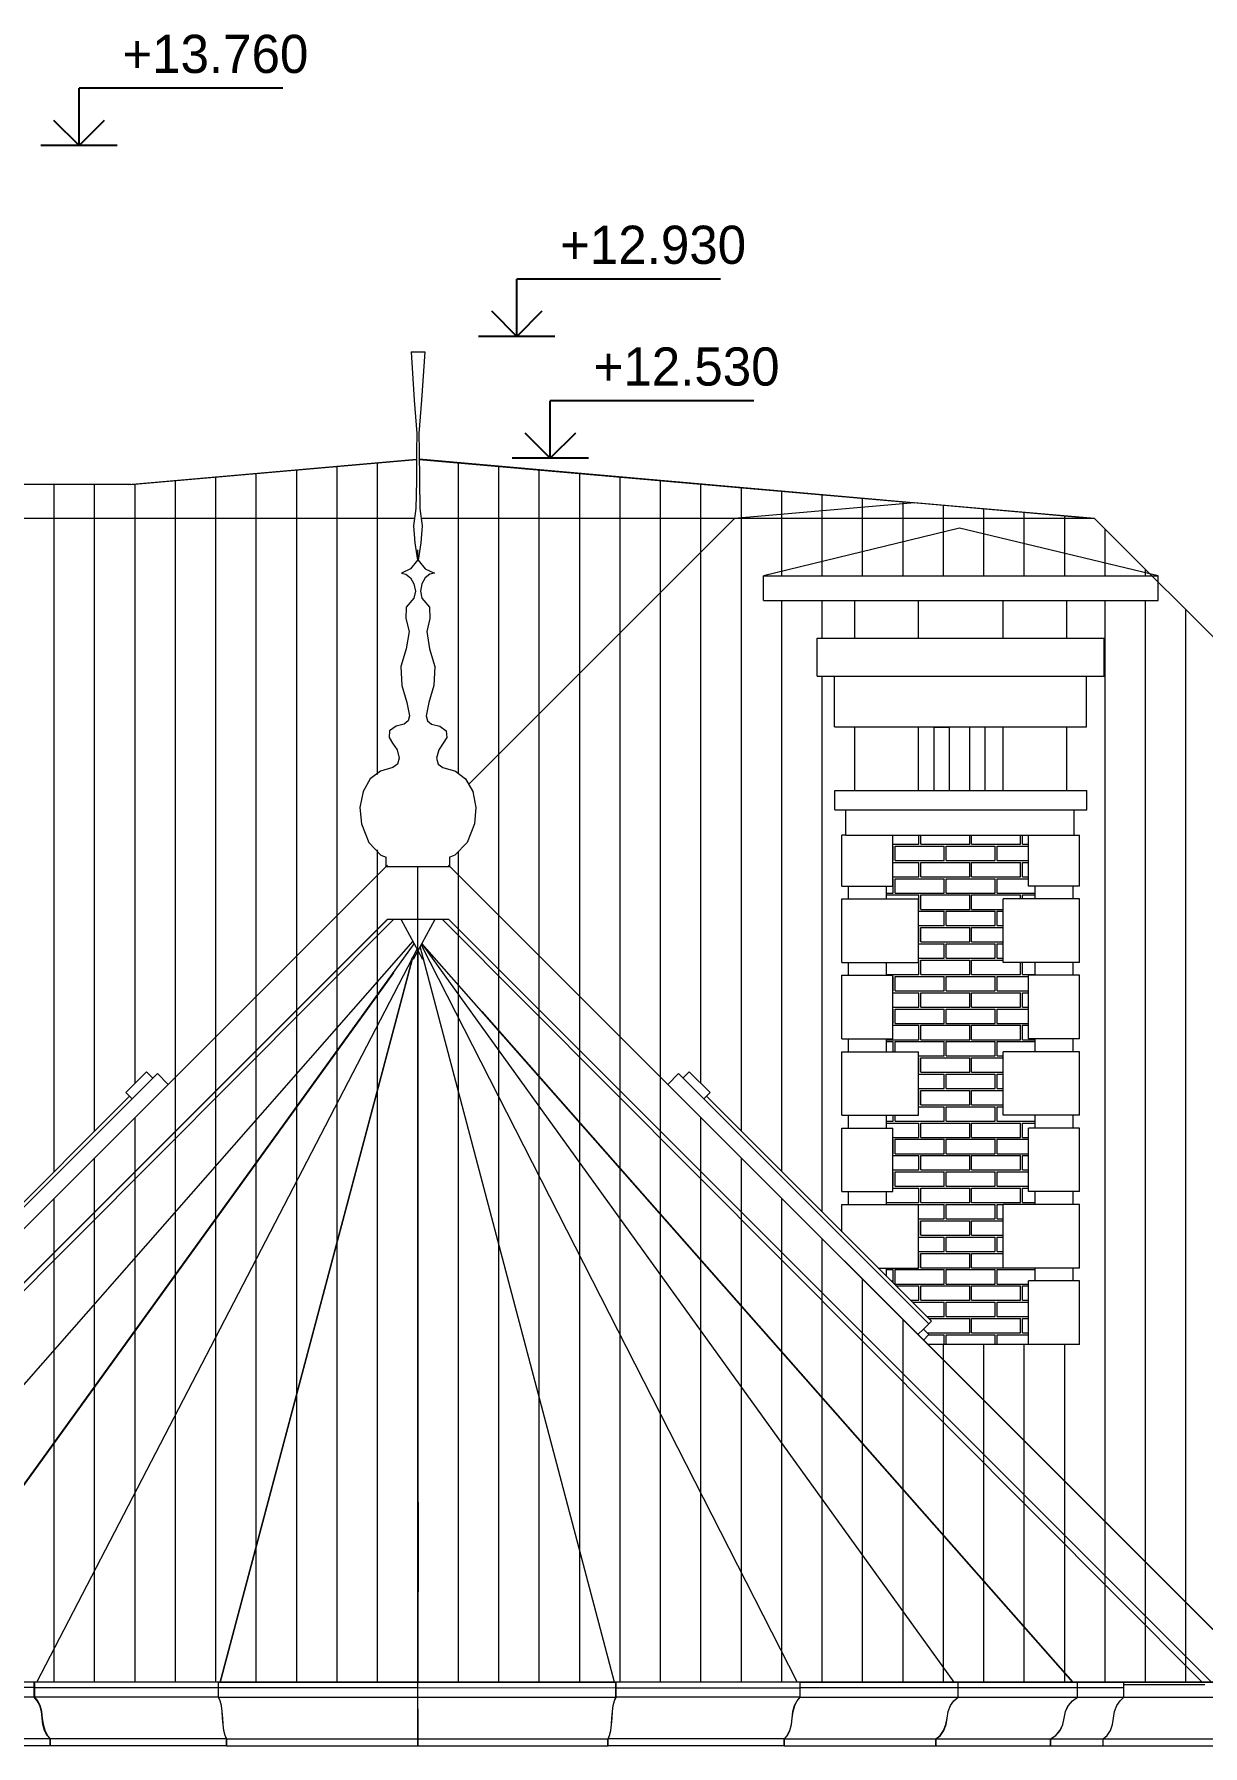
# Model space of a CAD drawing. Header units: millimetres. Extents: x 1177761 to 1329492, y 746793 to 827002.
# Drawn here: x 1205310 to 1209900, y 819198 to 825922 of the extents above; entities that cross this region are included whole.
import ezdxf

# ---------------------------------------------------------------- set-up
doc = ezdxf.new("R2010")
doc.units = ezdxf.units.MM
doc.layers.add('mark', color=4, linetype='Continuous')
doc.layers.add('wall', color=5, linetype='Continuous', lineweight=30)
doc.styles.add('PStudio', font='pstudio.shx')

# ---------------------------------------------------------------- blocks, each defined once
blk = doc.blocks.new('H LEVEL4')
at = {"color": 0, "linetype": 'ByBlock'}
for p, q in [((16, 4.5), (0, 4.5)), ((0, 0), (0, 4.5)), ((-2, 2), (0, 0)), ((0, 0), (2, 2)), ((3, 0), (-3, 0))]:
    blk.add_line(p, q, dxfattribs=at)
at = {"color": 0, "linetype": 'ByBlock', "style": 'PStudio'}
blk.add_attdef('OTM', (3.4, 5.7), '', height=2, dxfattribs=at)

msp = doc.modelspace()

# ---------------------------------------------------------------- hatches: boundary and pattern name
at = {"layer": 'wall', "lineweight": 20, "ltscale": 50}
h = msp.add_hatch(dxfattribs=at)
h.set_pattern_fill('ANSI31', color=250, scale=50, angle=45, style=0)
h.paths.add_polyline_path([(1208945, 823981.9), (1208174, 823794), (1209700.3, 823794), (1209692.4, 823801.9)])
h.paths.add_polyline_path([(1212829.7, 825481.9), (1211684.7, 825481.9), (1210941.8, 825294), (1213574.5, 825294)])
h.paths.add_polyline_path([(1204561, 825481.9), (1203818, 825294), (1205305.8, 825294)])
h.paths.add_polyline_path([(1194431.8, 825481.9), (1193730.8, 825294), (1195132.8, 825294)])
h.paths.add_polyline_path([(1187879.1, 823981.9), (1187136.2, 823794), (1188624, 823794)])
h = msp.add_hatch(dxfattribs=at)
h.set_pattern_fill('ANSI31', color=250, scale=50, angle=45, style=0)
h.paths.add_polyline_path([(1206811.1, 824167.8), (1206811.7, 824251.5), (1205690.4, 824153.4), (1204126.9, 824153.5), (1197428.8, 824153.5), (1196435.7, 824117.5), (1194223.2, 824117.5), (1194224.3, 824058.9), (1194229.5, 824019.5), (1206803.8, 824019.5), (1206809.1, 824058.9)])
h = msp.add_hatch(dxfattribs=at)
h.set_pattern_fill('ANSI31', color=250, scale=50, angle=45, style=0)
h.paths.add_polyline_path([(1208061.5, 824143.2), (1206822.7, 824251.5), (1206823.3, 824167.8), (1206825.3, 824058.9), (1206830.6, 824019.5), (1208060.2, 824019.5), (1208062.5, 824019.6), (1208768, 824081.3), (1208767.9, 824081.3)])
h.paths.add_polyline_path([(1208768.2, 824081.3), (1208767.8, 824081.3), (1208061.1, 824019.5), (1209474.8, 824019.5)])
h = msp.add_hatch(dxfattribs=at)
h.set_pattern_fill('ANSI31', color=250, scale=50, angle=45, style=0)
h.paths.add_polyline_path([(1195319.9, 822898.7), (1196037.4, 822898.7)], flags=16)
h.paths.add_polyline_path([(1200387.7, 819684.5), (1201105.2, 819684.5)], flags=16)
h.paths.add_polyline_path([(1202217, 819684.5), (1202934.6, 819684.5)], flags=16)
h.paths.add_polyline_path([(1200228.6, 820470.7), (1200946.2, 820470.7)], flags=16)
h.paths.add_polyline_path([(1200228.6, 821826.4), (1200946.2, 821826.4)], flags=16)
h.paths.add_polyline_path([(1200228.6, 823277.2), (1200946.2, 823277.2)], flags=16)
edge = h.paths.add_edge_path(flags=16)
edge.add_line((1201253.4, 820356.9), (1201253.4, 820373.4))
edge.add_line((1201253.4, 820373.4), (1201233.6, 820373.4))
edge.add_line((1201233.6, 820373.4), (1201233.6, 820389.8))
edge.add_line((1201233.6, 820389.8), (1201392.8, 820389.8))
edge.add_line((1201392.8, 820389.8), (1201392.8, 821394.8))
edge.add_line((1201392.8, 821394.8), (1201382.1, 821394.8))
edge.add_line((1201382.1, 821394.8), (1201382.1, 821402.5))
edge.add_arc((1201392, 821426.8), 26.2, 191.21557, 247.90138, ccw=False)
edge.add_arc((1201337.5, 821421.5), 28.7, 0.40412, 54.51652)
edge.add_line((1201354.2, 821444.8), (1201271.1, 821444.8))
edge.add_arc((1201242.4, 821444.9), 28.8, 359.8281, 450.05719)
edge.add_line((1201242.3, 821473.7), (1201242.3, 821488.1))
edge.add_arc((1201261, 821532.2), 47.9, 184.06177, 247.06406, ccw=False)
edge.add_arc((1201154.3, 821503), 64.3, 23.68006, 78.32478)
edge.add_line((1201167.3, 821566), (1201167.3, 821625.5))
edge.add_line((1201167.3, 821625.5), (1201117.8, 821625.5))
edge.add_line((1201117.8, 821625.5), (1201117.8, 821726.2))
edge.add_line((1201117.8, 821726.2), (1202467.8, 823076.2))
edge.add_line((1202467.8, 823076.2), (1203817.8, 821726.2))
edge.add_line((1203817.8, 821726.2), (1203817.8, 821625.5))
edge.add_line((1203817.8, 821625.5), (1203768.2, 821625.5))
edge.add_line((1203768.2, 821625.5), (1203768.2, 821566))
edge.add_arc((1203781.2, 821503), 64.3, 101.67522, 156.31994)
edge.add_arc((1203674.5, 821532.2), 47.9, 292.93594, 355.93823, ccw=False)
edge.add_line((1203693.2, 821488.1), (1203693.2, 821473.7))
edge.add_arc((1203693.2, 821444.9), 28.8, 89.94281, 180.1719)
edge.add_line((1203664.4, 821444.8), (1203581.4, 821444.8))
edge.add_arc((1203598, 821421.5), 28.7, 125.48348, 179.59588)
edge.add_arc((1203543.6, 821426.8), 26.2, 292.09862, 348.78443, ccw=False)
edge.add_line((1203553.4, 821402.5), (1203553.4, 821394.8))
edge.add_line((1203553.4, 821394.8), (1203542.8, 821394.8))
edge.add_line((1203542.8, 821394.8), (1203542.8, 820389.8))
edge.add_line((1203542.8, 820389.8), (1203701.9, 820389.8))
edge.add_line((1203701.9, 820389.8), (1203701.9, 820373.4))
edge.add_line((1203701.9, 820373.4), (1203682.2, 820373.4))
edge.add_line((1203682.2, 820373.4), (1203682.2, 820356.9))
edge.add_arc((1203683.4, 820286.6), 70.3, 90.99297, 179.00703)
edge.add_line((1203613.1, 820287.9), (1203613.1, 820264.8))
edge.add_line((1203613.1, 820264.8), (1202468.1, 820264.8))
edge.add_line((1202468.1, 820264.8), (1202467.4, 820264.8))
edge.add_line((1202467.4, 820264.8), (1201322.4, 820264.8))
edge.add_line((1201322.4, 820264.8), (1201322.4, 820287.9))
edge.add_arc((1201252.1, 820286.6), 70.3, 0.99297, 89.00703)
edge = h.paths.add_edge_path(flags=16)
edge.add_line((1197351.5, 820356.9), (1197351.5, 820373.4))
edge.add_line((1197351.5, 820373.4), (1197331.7, 820373.4))
edge.add_line((1197331.7, 820373.4), (1197331.7, 820389.8))
edge.add_line((1197331.7, 820389.8), (1197490.9, 820389.8))
edge.add_line((1197490.9, 820389.8), (1197490.9, 821394.8))
edge.add_line((1197490.9, 821394.8), (1197480.2, 821394.8))
edge.add_line((1197480.2, 821394.8), (1197480.2, 821402.5))
edge.add_arc((1197490.1, 821426.8), 26.2, 191.21557, 247.90138, ccw=False)
edge.add_arc((1197435.6, 821421.5), 28.7, 0.40412, 54.51652)
edge.add_line((1197452.3, 821444.8), (1197369.2, 821444.8))
edge.add_arc((1197340.5, 821444.9), 28.8, 359.8281, 450.05719)
edge.add_line((1197340.5, 821473.7), (1197340.5, 821488.1))
edge.add_arc((1197359.1, 821532.2), 47.9, 184.06177, 247.06406, ccw=False)
edge.add_arc((1197252.4, 821503), 64.3, 23.68006, 78.32478)
edge.add_line((1197265.5, 821566), (1197265.5, 821625.5))
edge.add_line((1197265.5, 821625.5), (1197215.9, 821625.5))
edge.add_line((1197215.9, 821625.5), (1197215.9, 821726.2))
edge.add_line((1197215.9, 821726.2), (1198565.9, 823076.2))
edge.add_line((1198565.9, 823076.2), (1199915.9, 821726.2))
edge.add_line((1199915.9, 821726.2), (1199915.9, 821625.5))
edge.add_line((1199915.9, 821625.5), (1199866.3, 821625.5))
edge.add_line((1199866.3, 821625.5), (1199866.3, 821566))
edge.add_arc((1199879.3, 821503), 64.3, 101.67522, 156.31994)
edge.add_arc((1199772.6, 821532.2), 47.9, 292.93594, 355.93823, ccw=False)
edge.add_line((1199791.3, 821488.1), (1199791.3, 821473.7))
edge.add_arc((1199791.3, 821444.9), 28.8, 89.94281, 180.1719)
edge.add_line((1199762.5, 821444.8), (1199679.5, 821444.8))
edge.add_arc((1199696.1, 821421.5), 28.7, 125.48348, 179.59588)
edge.add_arc((1199641.7, 821426.8), 26.2, 292.09862, 348.78443, ccw=False)
edge.add_line((1199651.6, 821402.5), (1199651.6, 821394.8))
edge.add_line((1199651.6, 821394.8), (1199640.9, 821394.8))
edge.add_line((1199640.9, 821394.8), (1199640.9, 820389.8))
edge.add_line((1199640.9, 820389.8), (1199800, 820389.8))
edge.add_line((1199800, 820389.8), (1199800, 820373.4))
edge.add_line((1199800, 820373.4), (1199780.3, 820373.4))
edge.add_line((1199780.3, 820373.4), (1199780.3, 820356.9))
edge.add_arc((1199781.5, 820286.6), 70.3, 90.99297, 179.00703)
edge.add_line((1199711.2, 820287.9), (1199711.2, 820264.8))
edge.add_line((1199711.2, 820264.8), (1198566.3, 820264.8))
edge.add_line((1198566.3, 820264.8), (1198565.5, 820264.8))
edge.add_line((1198565.5, 820264.8), (1197420.6, 820264.8))
edge.add_line((1197420.6, 820264.8), (1197420.6, 820287.9))
edge.add_arc((1197350.3, 820286.6), 70.3, 0.99297, 89.00703)
h.paths.add_polyline_path([(1194341.2, 822651.8), (1195197, 821796), (1195239.4, 821838.4), (1195257.1, 821820.8), (1195281.9, 821845.5), (1195363.2, 821764.1), (1195349.1, 821749.9), (1196232.9, 820866.1), (1196201.2, 820834.2), (1196222.3, 820813.1), (1196201.1, 820791.9), (1197509.2, 819483.9), (1203523.7, 819483.5), (1204832.5, 820792.2), (1204811.6, 820813.1), (1204832.8, 820834.2), (1204801, 820866.1), (1205684.8, 821749.9), (1205670.7, 821764.1), (1205752.1, 821845.5), (1205776.9, 821820.8), (1205794.5, 821838.4), (1205836.7, 821796.3), (1206692.5, 822652.1), (1206692.5, 822675.5), (1206688.2, 822692.8), (1206654.2, 822721.6), (1206630.3, 822746.7), (1206615.8, 822783.2), (1206596.1, 822884.3), (1206636.2, 822996.9), (1206676, 823027.2), (1206734.4, 823047.6), (1206741.5, 823077.8), (1206741.5, 823110.4), (1206710, 823159.7), (1206724.8, 823194.6), (1206769.4, 823211.9), (1206790.7, 823243.9), (1206756.6, 823438.4), (1206788.5, 823575.4), (1206776.4, 823626.2), (1206777.9, 823670.8), (1206808, 823705.9), (1206813.4, 823733.4), (1206800.8, 823774.3), (1206758.4, 823804.9), (1206822.1, 823856.2), (1206803.8, 824019.5), (1194235.6, 824019.5), (1194217.4, 823856.2), (1194281, 823804.9), (1194238.7, 823774.3), (1194226.1, 823733.4), (1194231.4, 823705.9), (1194261.6, 823670.8), (1194263.1, 823626.2), (1194251, 823575.4), (1194282.8, 823438.4), (1194248.8, 823243.9), (1194270.1, 823211.9), (1194314.6, 823194.6), (1194329.5, 823159.7), (1194298, 823110.4), (1194298, 823077.8), (1194305.1, 823047.6), (1194363.4, 823027.2), (1194403.3, 822996.9), (1194443.4, 822884.3), (1194423.7, 822783.2), (1194409.2, 822746.7), (1194385.3, 822721.6), (1194351.3, 822692.8)])
h = msp.add_hatch(dxfattribs=at)
h.set_pattern_fill('ANSI31', color=250, scale=50, angle=45, style=0)
h.paths.add_polyline_path([(1208061.1, 824019.5), (1206830.6, 824019.5), (1206834.4, 823990.7), (1206829.1, 823924.2), (1206818.4, 823856.2), (1206846, 823821.6), (1206882.1, 823804.9), (1206864.2, 823800.3), (1206846.3, 823786.3), (1206833.1, 823762.4), (1206827.1, 823733.4), (1206832.5, 823705.9), (1206862.6, 823670.8), (1206864.1, 823626.2), (1206852, 823575.4), (1206863.4, 823507), (1206883.9, 823438.4), (1206879.7, 823363.9), (1206860.5, 823296.8), (1206849.8, 823243.9), (1206855, 823224.9), (1206871.1, 823211.9), (1206902.9, 823204.1), (1206928.4, 823185.1), (1206930.5, 823159.7), (1206916.6, 823136.2), (1206899, 823110.4), (1206890.2, 823077.8), (1206897.1, 823053.8), (1206915.1, 823041.5), (1206964.5, 823027.2), (1207004.3, 822996.9), (1207016.5, 822975.1)])
h = msp.add_hatch(dxfattribs=at)
h.set_pattern_fill('ANSI31', color=250, scale=50, angle=45, style=0)
h.paths.add_polyline_path([(1209724.9, 823769.4), (1209724.9, 823697.5), (1209366, 823697.5), (1209366, 823549.8), (1209512, 823549.8), (1209512, 823399.8), (1209443, 823399.8), (1209443, 823200.8), (1209366, 823200.8), (1209366, 822950.4), (1209444, 822950.4), (1209444, 822875.4), (1209394.7, 822875.4), (1209394.7, 822774.8), (1209416, 822774.8), (1209416, 822574.8), (1209391, 822574.8), (1209391, 822524.8), (1209416, 822524.8), (1209416, 822274.8), (1209391, 822274.8), (1209391, 822224.8), (1209416, 822224.8), (1209416, 821974.8), (1209391, 821974.8), (1209391, 821924.8), (1209416, 821924.8), (1209416, 821674.8), (1209391, 821674.8), (1209391, 821624.8), (1209416, 821624.8), (1209416, 821374.8), (1209391, 821374.8), (1209391, 821324.8), (1209416, 821324.8), (1209416, 821074.8), (1209391, 821074.8), (1209391, 821024.8), (1209416, 821024.8), (1209416, 820774.8), (1209216, 820774.8), (1208819.5, 820774.8), (1210146.2, 819448.2), (1210207.4, 819448.2), (1214046.2, 819448.2)])
h.paths.add_polyline_path([(1209474.8, 824019.5), (1208061.1, 824019.5), (1207016.5, 822975.1), (1207032.4, 822946.7), (1207044.4, 822884.3), (1207039.2, 822819.6), (1207010.2, 822746.7), (1206962.4, 822696.4), (1206942.5, 822689.3), (1206942.5, 822651.9), (1207798.3, 821796), (1207840.8, 821838.5), (1207858.4, 821820.8), (1207883.2, 821845.5), (1207964.5, 821764.2), (1207950.4, 821750.1), (1208482.9, 821217.5), (1208482.9, 821324.8), (1208507.9, 821324.8), (1208507.9, 821374.8), (1208482.9, 821374.8), (1208482.9, 821624.8), (1208507.9, 821624.8), (1208507.9, 821674.8), (1208482.9, 821674.8), (1208482.9, 821924.8), (1208507.9, 821924.8), (1208507.9, 821974.8), (1208482.9, 821974.8), (1208482.9, 822224.8), (1208507.9, 822224.8), (1208507.9, 822274.8), (1208482.9, 822274.8), (1208482.9, 822524.8), (1208507.9, 822524.8), (1208507.9, 822574.8), (1208482.9, 822574.8), (1208482.9, 822774.8), (1208497.7, 822774.8), (1208497.7, 822875.4), (1208455.2, 822875.4), (1208455.2, 822950.4), (1208532.9, 822950.4), (1208532.9, 823200.8), (1208454.1, 823200.8), (1208454.1, 823399.8), (1208385.8, 823399.8), (1208385.8, 823549.8), (1208532.9, 823549.8), (1208532.9, 823697.5), (1208174, 823697.5), (1208174, 823794), (1208945, 823981.9), (1209692.4, 823801.9)])
h.paths.add_polyline_path([(1207471, 822934.5), (1208202.9, 822934.5)], flags=16)
at = {"layer": 'wall', "lineweight": 20, "ltscale": 2}
h = msp.add_hatch(dxfattribs=at)
h.set_pattern_fill('AR18', color=251, scale=20, style=0)
h.set_pattern_definition([(0, (-270908.16, 1431884.34), (100, 64), [192.5, -7.5]), (0, (-271008.16, 1431891.84), (100, 64), [192.5, -7.5]), (90, (-270908.16, 1431884.34), (-100, 64), [-71.5, 56.5]), (90, (-270915.66, 1431884.34), (-100, 64), [-71.5, 56.5])])
h.paths.add_polyline_path([(1209216, 822224.8), (1209241, 822224.8), (1209241, 822274.8), (1209116, 822274.8), (1209116, 822524.8), (1209241, 822524.8), (1209241, 822574.8), (1209216, 822574.8), (1209216, 822774.8), (1208682.9, 822774.8), (1208682.9, 822574.8), (1208657.9, 822574.8), (1208657.9, 822524.8), (1208782.9, 822524.8), (1208782.9, 822274.8), (1208657.9, 822274.8), (1208657.9, 822224.8), (1208682.9, 822224.8), (1208682.9, 821974.8), (1208657.9, 821974.8), (1208657.9, 821924.8), (1208782.9, 821924.8), (1208782.9, 821674.8), (1208657.9, 821674.8), (1208657.9, 821624.8), (1208682.9, 821624.8), (1208682.9, 821374.8), (1208657.9, 821374.8), (1208657.9, 821324.8), (1208782.9, 821324.8), (1208782.9, 821074.8), (1208657.9, 821074.8), (1208657.9, 821042.5), (1208675.6, 821024.8), (1208682.9, 821024.8), (1208682.9, 821017.5), (1208834.2, 820866.2), (1208823.6, 820855.6), (1208823.6, 820855.6), (1208802.4, 820834.4), (1208823.6, 820813.1), (1208802.4, 820791.9), (1208819.5, 820774.8), (1209216, 820774.8), (1209216, 821024.8), (1209241, 821024.8), (1209241, 821074.8), (1209116, 821074.8), (1209116, 821324.8), (1209241, 821324.8), (1209241, 821374.8), (1209216, 821374.8), (1209216, 821624.8), (1209241, 821624.8), (1209241, 821674.8), (1209116, 821674.8), (1209116, 821924.8), (1209241, 821924.8), (1209241, 821974.8), (1209216, 821974.8)])
at = {"layer": 'wall', "lineweight": 20, "ltscale": 50}
h = msp.add_hatch(dxfattribs=at)
h.set_pattern_fill('ANSI31', color=250, scale=50, angle=45, style=0)
h.paths.add_polyline_path([(1203488.5, 819448.2), (1206692.5, 822652), (1206942.5, 822651.8), (1210146.3, 819448.2)])

# ---------------------------------------------------------------- linework, layer by layer
at = {"layer": 'wall', "color": 250, "lineweight": 20, "ltscale": 50}
for p, q in [((1206790.4, 824674.8), (1206790.8, 824674.8)), ((1206790.4, 824674.8), (1206802.7, 824484.4)), ((1206790.8, 824674.8), (1206791.9, 824674.8)), ((1206791.9, 824674.8), (1206793.8, 824674.8)), ((1206793.8, 824674.8), (1206796.4, 824674.8)), ((1206796.4, 824674.8), (1206799.6, 824674.8)), ((1206799.6, 824674.8), (1206803.3, 824674.8)), ((1206803.3, 824674.8), (1206807.5, 824674.8)), ((1206807.5, 824674.8), (1206811.9, 824674.8)), ((1206811.9, 824674.8), (1206816.5, 824674.8)), ((1206816.5, 824674.8), (1206821.2, 824674.8)), ((1206821.2, 824674.8), (1206825.7, 824674.8)), ((1206825.7, 824674.8), (1206829.9, 824674.8)), ((1206829.9, 824674.8), (1206833.8, 824674.8)), ((1206844, 824674.8), (1206831.7, 824484.4)), ((1206833.8, 824674.8), (1206837.2, 824674.8)), ((1206837.2, 824674.8), (1206839.9, 824674.8)), ((1206839.9, 824674.8), (1206842, 824674.8)), ((1206842, 824674.8), (1206843.4, 824674.8)), ((1206843.4, 824674.8), (1206844, 824674.8)), ((1206802.7, 824484.4), (1206813.5, 824353.1)), ((1206831.7, 824484.4), (1206820.9, 824353.1)), ((1206813.5, 824353.1), (1206812, 824285.5)), ((1206820.9, 824353.1), (1206822.4, 824285.5)), ((1206812, 824285.5), (1206811.1, 824167.8)), ((1206822.4, 824285.5), (1206823.3, 824167.8)), ((1205680, 824153.4), (1206811.7, 824253.1)), ((1205690.4, 824153.4), (1206811.7, 824251.5)), ((1206822.7, 824253.3), (1209474.8, 824019.5)), ((1206822.7, 824251.5), (1208061.5, 824143.2)), ((1205690.2, 824153.4), (1204126.9, 824153.5)), ((1206811.1, 824167.8), (1206809.1, 824058.9)), ((1206823.3, 824167.8), (1206825.3, 824058.9)), ((1208061.5, 824143.2), (1208767.9, 824081.3)), ((1208767.8, 824081.3), (1208061.1, 824019.5)), ((1208768.2, 824081.3), (1208767.8, 824081.3)), ((1208767.9, 824081.3), (1208768.2, 824081.3)), ((1209474.8, 824019.5), (1208768.2, 824081.3)), ((1206803.8, 824019.5), (1194229.5, 824019.5)), ((1206809.1, 824058.9), (1206800, 823990.7)), ((1206825.3, 824058.9), (1206834.4, 823990.7)), ((1208061.1, 824019.5), (1206830.6, 824019.5)), ((1208061.1, 824019.5), (1207016.5, 822975.1)), ((1207016.5, 822975.1), (1208061.1, 824019.5)), ((1208061.1, 824019.5), (1208061.4, 824019.6)), ((1209474.8, 824019.5), (1208061.1, 824019.5)), ((1208061.1, 824019.4), (1208061.1, 824019.5)), ((1214046.2, 819448.2), (1209474.8, 824019.5)), ((1206800, 823990.7), (1206805.3, 823924.2)), ((1206834.4, 823990.7), (1206829.1, 823924.2)), ((1208945, 823981.9), (1208174, 823794)), ((1209724.9, 823794), (1208945, 823981.9)), ((1206805.3, 823924.2), (1206816, 823856.2)), ((1206829.1, 823924.2), (1206818.4, 823856.2)), ((1206788.4, 823821.6), (1206752.3, 823804.9)), ((1206752.3, 823804.9), (1206770.2, 823800.3)), ((1206770.2, 823800.3), (1206788.1, 823786.3)), ((1206816, 823856.2), (1206788.4, 823821.6)), ((1206818.4, 823856.2), (1206846, 823821.6)), ((1206846, 823821.6), (1206882.1, 823804.9)), ((1206864.2, 823800.3), (1206846.3, 823786.3)), ((1206882.1, 823804.9), (1206864.2, 823800.3)), ((1208174, 823794), (1209724.9, 823794)), ((1208174, 823697.5), (1208174, 823794)), ((1209724.9, 823697.5), (1209724.9, 823794)), ((1206788.1, 823786.3), (1206801.3, 823762.4)), ((1206801.3, 823762.4), (1206807.3, 823733.4)), ((1206807.3, 823733.4), (1206801.9, 823705.9)), ((1206833.1, 823762.4), (1206827.1, 823733.4)), ((1206827.1, 823733.4), (1206832.5, 823705.9)), ((1206846.3, 823786.3), (1206833.1, 823762.4)), ((1206771.7, 823670.8), (1206770.3, 823626.2)), ((1206801.9, 823705.9), (1206771.7, 823670.8)), ((1206832.5, 823705.9), (1206862.6, 823670.8)), ((1206862.6, 823670.8), (1206864.1, 823626.2)), ((1208174, 823697.5), (1209724.9, 823697.5)), ((1208532.9, 823549.8), (1208532.9, 823697.5)), ((1208782.9, 823549.8), (1208782.9, 823697.5)), ((1209116, 823549.8), (1209116, 823697.5)), ((1209366, 823549.8), (1209366, 823697.5)), ((1206770.3, 823626.2), (1206782.4, 823575.4)), ((1206864.1, 823626.2), (1206852, 823575.4)), ((1206782.4, 823575.4), (1206771, 823507)), ((1206852, 823575.4), (1206863.4, 823507)), ((1208385.8, 823549.8), (1209512, 823549.8)), ((1208385.8, 823399.8), (1208385.8, 823549.8)), ((1209512, 823399.8), (1209512, 823549.8)), ((1206771, 823507), (1206750.5, 823438.4)), ((1206863.4, 823507), (1206883.9, 823438.4)), ((1206750.5, 823438.4), (1206754.7, 823363.9)), ((1206883.9, 823438.4), (1206879.7, 823363.9)), ((1208385.8, 823399.8), (1209512, 823399.8)), ((1208454.1, 823200.8), (1208454.1, 823399.8)), ((1209443, 823200.8), (1209443, 823399.8)), ((1206754.7, 823363.9), (1206773.9, 823296.8)), ((1206879.7, 823363.9), (1206860.5, 823296.8)), ((1206773.9, 823296.8), (1206784.6, 823243.9)), ((1206860.5, 823296.8), (1206849.8, 823243.9)), ((1206731.4, 823204.1), (1206705.9, 823185.1)), ((1206763.3, 823211.9), (1206731.4, 823204.1)), ((1206779.4, 823224.9), (1206763.3, 823211.9)), ((1206784.6, 823243.9), (1206779.4, 823224.9)), ((1206849.8, 823243.9), (1206855, 823224.9)), ((1206855, 823224.9), (1206871.1, 823211.9)), ((1206871.1, 823211.9), (1206902.9, 823204.1)), ((1206902.9, 823204.1), (1206928.4, 823185.1)), ((1208454.1, 823200.8), (1209443, 823200.8)), ((1208532.9, 822950.4), (1208532.9, 823200.8)), ((1208782.9, 822950.4), (1208782.9, 823200.8)), ((1208845.3, 823199.8), (1208905.3, 823199.8)), ((1208845.3, 822950.4), (1208845.3, 823199.8)), ((1208905.3, 822950.4), (1208905.3, 823199.8)), ((1208984.7, 822950.4), (1208984.7, 823199.8)), ((1209044.7, 822950.4), (1209044.7, 823199.8)), ((1209116, 822950.4), (1209116, 823200.8)), ((1209366, 822950.4), (1209366, 823200.8)), ((1206705.9, 823185.1), (1206703.8, 823159.7)), ((1206703.8, 823159.7), (1206717.8, 823136.2)), ((1206717.8, 823136.2), (1206735.4, 823110.4)), ((1206916.6, 823136.2), (1206899, 823110.4)), ((1206930.5, 823159.7), (1206916.6, 823136.2)), ((1206928.4, 823185.1), (1206930.5, 823159.7)), ((1206737.2, 823053.8), (1206719.3, 823041.5)), ((1206735.4, 823110.4), (1206744.1, 823077.8)), ((1206744.1, 823077.8), (1206737.2, 823053.8)), ((1206899, 823110.4), (1206890.2, 823077.8)), ((1206890.2, 823077.8), (1206897.1, 823053.8)), ((1206897.1, 823053.8), (1206915.1, 823041.5)), ((1206630, 822996.9), (1206601.9, 822946.7)), ((1206669.8, 823027.2), (1206630, 822996.9)), ((1206719.3, 823041.5), (1206669.8, 823027.2)), ((1206915.1, 823041.5), (1206964.5, 823027.2)), ((1206964.5, 823027.2), (1207004.3, 822996.9)), ((1207004.3, 822996.9), (1207032.4, 822946.7)), ((1206601.9, 822946.7), (1206589.8, 822884.3)), ((1207032.4, 822946.7), (1207044.4, 822884.3)), ((1208455.2, 822950.4), (1209444, 822950.4)), ((1208455.2, 822875.4), (1208455.2, 822950.4)), ((1209444, 822875.4), (1209444, 822950.4)), ((1206589.8, 822884.3), (1206595.1, 822819.6)), ((1207044.4, 822884.3), (1207039.2, 822819.6)), ((1208455.2, 822875.4), (1209444, 822875.4)), ((1208497.7, 822874.8), (1209394.7, 822874.8)), ((1208497.7, 822774.8), (1208497.7, 822874.8)), ((1209394.7, 822774.8), (1209394.7, 822874.8)), ((1206595.1, 822819.6), (1206624.1, 822746.7)), ((1207039.2, 822819.6), (1207010.2, 822746.7)), ((1206624.1, 822746.7), (1206672, 822696.4)), ((1207010.2, 822746.7), (1206962.4, 822696.4)), ((1208482.9, 822574.8), (1208482.9, 822774.8)), ((1208497.7, 822774.8), (1208482.9, 822774.8)), ((1208497.7, 822774.8), (1209394.7, 822774.8)), ((1208682.9, 822574.8), (1208682.9, 822774.8)), ((1209216, 822574.8), (1209216, 822774.8)), ((1209394.7, 822774.8), (1209416, 822774.8)), ((1209416, 822574.8), (1209416, 822774.8)), ((1203488.4, 819448.2), (1206697.5, 822657.1)), ((1206672, 822696.4), (1206692.5, 822689.1)), ((1206692.5, 822652.1), (1206692.5, 822689.6)), ((1206937.4, 822656.9), (1210146.2, 819448.2)), ((1206962.4, 822696.4), (1206942.5, 822689.3)), ((1206942.5, 822651.9), (1206942.5, 822689.9)), ((1208482.9, 822574.8), (1208682.9, 822574.8)), ((1208482.9, 822524.8), (1208782.9, 822524.8)), ((1208482.9, 822274.8), (1208482.9, 822524.8)), ((1208507.9, 822524.8), (1208507.9, 822574.8)), ((1208657.9, 822524.8), (1208657.9, 822574.8)), ((1208782.9, 822274.8), (1208782.9, 822524.8)), ((1209416, 822524.8), (1209116, 822524.8)), ((1209116, 822274.8), (1209116, 822524.8)), ((1209416, 822574.8), (1209216, 822574.8)), ((1209241, 822524.8), (1209241, 822574.8)), ((1209391, 822524.8), (1209391, 822574.8)), ((1209416, 822274.8), (1209416, 822524.8)), ((1203700.5, 819448.2), (1206697.5, 822444.9)), ((1206722.4, 822444.8), (1203737, 819448.2)), ((1204228.1, 819974.8), (1206698.6, 822444.8)), ((1206698.6, 822444.8), (1204228.1, 819974.8)), ((1206697.4, 822444.8), (1206702.6, 822444.8)), ((1206702.6, 822444.8), (1206722, 822444.8)), ((1206722, 822444.8), (1206749.2, 822444.8)), ((1206749.2, 822444.8), (1206781.9, 822444.8)), ((1206750.5, 822444.8), (1206835.3, 822288.2)), ((1206781.9, 822444.8), (1206817.5, 822444.8)), ((1206799.7, 822288.4), (1206884.4, 822444.8)), ((1206817.5, 822444.8), (1206853, 822444.8)), ((1206853, 822444.8), (1206885.7, 822444.8)), ((1206885.7, 822444.8), (1206912.9, 822444.8)), ((1209897.9, 819448.2), (1206912.6, 822444.8)), ((1206912.9, 822444.8), (1206932.3, 822444.8)), ((1206932.3, 822444.8), (1206937.5, 822444.8)), ((1206937.4, 822444.8), (1209934.1, 819448.2)), ((1206796.8, 822359.4), (1204244.4, 819448.2)), ((1204709.8, 819448.2), (1206802.7, 822348.5)), ((1205320.8, 819448.2), (1206813.8, 822328)), ((1206817.8, 820154.4), (1206818.8, 822314.4)), ((1207589.7, 819448.2), (1206826.5, 822337.8)), ((1206830.1, 822344.4), (1208307.2, 819448.2)), ((1209389.7, 819448.2), (1206833, 822349.9)), ((1208923.6, 819448.2), (1206834.6, 822348.1)), ((1206040.1, 819448.2), (1206793.2, 822281.2)), ((1206794.8, 822286.9), (1206040.2, 819448.2)), ((1206793.5, 822288.9), (1206797.2, 822297.8)), ((1206795.8, 822285.3), (1206793.5, 822288.9)), ((1208482.9, 822274.8), (1208782.9, 822274.8)), ((1208507.9, 822224.8), (1208507.9, 822274.8)), ((1208657.9, 822224.8), (1208657.9, 822274.8)), ((1209416, 822274.8), (1209116, 822274.8)), ((1209241, 822224.8), (1209241, 822274.8)), ((1209391, 822224.8), (1209391, 822274.8)), ((1206720.9, 822234.9), (1204710.1, 819448.2)), ((1208482.9, 822224.8), (1208682.9, 822224.8)), ((1208482.9, 821974.8), (1208482.9, 822224.8)), ((1208682.9, 821974.8), (1208682.9, 822224.8)), ((1209416, 822224.8), (1209216, 822224.8)), ((1209216, 821974.8), (1209216, 822224.8)), ((1209416, 821974.8), (1209416, 822224.8)), ((1207068.4, 822083), (1209389.7, 819448.2)), ((1208482.9, 821974.8), (1208682.9, 821974.8)), ((1208482.9, 821924.8), (1208782.9, 821924.8)), ((1208482.9, 821674.8), (1208482.9, 821924.8)), ((1208507.9, 821924.8), (1208507.9, 821974.8)), ((1208657.9, 821924.8), (1208657.9, 821974.8)), ((1208782.9, 821674.8), (1208782.9, 821924.8)), ((1209416, 821924.8), (1209116, 821924.8)), ((1209116, 821674.8), (1209116, 821924.8)), ((1209416, 821974.8), (1209216, 821974.8)), ((1209241, 821924.8), (1209241, 821974.8)), ((1209391, 821924.8), (1209391, 821974.8)), ((1209416, 821674.8), (1209416, 821924.8)), ((1205751.8, 821845.7), (1205670.5, 821764.3)), ((1205751.9, 821845.7), (1205751.8, 821845.7)), ((1205776.5, 821820.9), (1205751.8, 821845.7)), ((1205776.6, 821821), (1205751.9, 821845.7)), ((1207858.4, 821820.8), (1207883.2, 821845.5)), ((1207883.2, 821845.5), (1207964.5, 821764.2)), ((1205794.2, 821838.6), (1204811.3, 820855.7)), ((1205794.3, 821838.6), (1205794.2, 821838.6)), ((1205836.6, 821796.2), (1205794.2, 821838.6)), ((1205836.6, 821796.3), (1205794.3, 821838.6)), ((1207798.3, 821796), (1207840.8, 821838.5)), ((1207840.8, 821838.5), (1208823.6, 820855.6)), ((1205684.6, 821750.2), (1204800.7, 820866.3)), ((1205695.2, 821739.6), (1205670.5, 821764.3)), ((1205670.5, 821764.1), (1205670.6, 821764.2)), ((1205684.5, 821750.1), (1205670.5, 821764.1)), ((1207939.8, 821739.5), (1207964.5, 821764.2)), ((1207950.4, 821750.1), (1208834.2, 820866.2)), ((1208482.9, 821674.8), (1208782.9, 821674.8)), ((1208507.9, 821624.8), (1208507.9, 821674.8)), ((1208657.9, 821624.8), (1208657.9, 821674.8)), ((1209416, 821674.8), (1209116, 821674.8)), ((1209241, 821624.8), (1209241, 821674.8)), ((1209391, 821624.8), (1209391, 821674.8)), ((1205836.6, 821584), (1204846.7, 820594.1)), ((1205836.6, 821583.8), (1204846.7, 820593.9)), ((1204846.8, 820594.1), (1205836.7, 821584)), ((1204846.8, 820593.9), (1205836.7, 821583.8)), ((1205836.7, 821584), (1205836.6, 821584)), ((1205836.7, 821583.8), (1205836.6, 821583.8)), ((1208482.9, 821624.8), (1208682.9, 821624.8)), ((1208482.9, 821374.8), (1208482.9, 821624.8)), ((1208682.9, 821374.8), (1208682.9, 821624.8)), ((1209416, 821624.8), (1209216, 821624.8)), ((1209216, 821374.8), (1209216, 821624.8)), ((1209416, 821374.8), (1209416, 821624.8)), ((1208482.9, 821374.8), (1208682.9, 821374.8)), ((1208507.9, 821324.8), (1208507.9, 821374.8)), ((1208657.9, 821324.8), (1208657.9, 821374.8)), ((1209416, 821374.8), (1209216, 821374.8)), ((1209241, 821324.8), (1209241, 821374.8)), ((1209391, 821324.8), (1209391, 821374.8)), ((1208482.9, 821324.8), (1208782.9, 821324.8)), ((1208482.9, 821217.5), (1208482.9, 821324.8)), ((1208782.9, 821074.8), (1208782.9, 821324.8)), ((1209416, 821324.8), (1209116, 821324.8)), ((1209116, 821074.8), (1209116, 821324.8)), ((1209416, 821074.8), (1209416, 821324.8)), ((1208625.6, 821074.8), (1208782.9, 821074.8)), ((1208657.9, 821042.5), (1208657.9, 821074.8)), ((1209416, 821074.8), (1209116, 821074.8)), ((1209241, 821024.8), (1209241, 821074.8)), ((1209391, 821024.8), (1209391, 821074.8)), ((1208675.6, 821024.8), (1208682.9, 821024.8)), ((1208682.9, 821017.5), (1208682.9, 821024.8)), ((1209416, 821024.8), (1209216, 821024.8)), ((1209216, 820774.8), (1209216, 821024.8)), ((1209416, 820774.8), (1209416, 821024.8)), ((1208781.2, 820813.1), (1208802.4, 820834.4)), ((1208802.4, 820834.4), (1208823.6, 820855.6)), ((1208802.4, 820834.4), (1208823.6, 820813.1)), ((1208823.6, 820855.6), (1208834.2, 820866.2)), ((1208802.4, 820791.9), (1208823.6, 820813.1)), ((1209416, 820774.8), (1209216, 820774.8)), ((1206817.8, 820154.4), (1206817.5, 819448.2)), ((1204694.1, 819426), (1205310.4, 819428)), ((1205310.4, 819388.4), (1205310.4, 819448.2)), ((1205311.5, 819448.2), (1205310.4, 819448.2)), ((1205310.4, 819426.8), (1205311.5, 819426.8)), ((1205312.6, 819448.2), (1205311.5, 819448.2)), ((1205312.6, 819388.4), (1205312.6, 819448.2)), ((1205312.6, 819448.2), (1205312.8, 819448.2)), ((1206034.5, 819448.2), (1205312.8, 819448.2)), ((1205312.8, 819426.8), (1206034.5, 819427.1)), ((1206034.5, 819388.4), (1206034.5, 819448.2)), ((1206034.5, 819448.2), (1206817.5, 819448.2)), ((1206034.5, 819388.4), (1206034.5, 819448.2)), ((1206034.5, 819426.9), (1206817.5, 819426.7)), ((1206817.5, 819388.4), (1206817.5, 819448.2)), ((1206817.5, 819448.2), (1206817.5, 819448.2)), ((1206817.5, 819448.2), (1206817.5, 819446.8)), ((1206817.5, 819427), (1207595.6, 819425.8)), ((1206817.6, 819425.6), (1206817.5, 819426.7)), ((1206817.6, 819388.4), (1206817.6, 819448.2)), ((1206817.6, 819448.2), (1206817.6, 819446.8)), ((1206817.6, 819448.2), (1207595.1, 819448.2)), ((1207595.1, 819388.4), (1207595.1, 819448.2)), ((1207595.6, 819448.2), (1207595.1, 819448.2)), ((1207595.6, 819425.8), (1207595.1, 819428)), ((1207595.1, 819424), (1207595.6, 819425.5)), ((1207595.6, 819388.4), (1207595.6, 819448.2)), ((1208318.1, 819448.2), (1207595.6, 819448.2)), ((1207595.6, 819425.7), (1207595.6, 819425.8)), ((1207595.6, 819425.7), (1207595.6, 819425.5)), ((1207595.6, 819425.5), (1208318, 819425.5)), ((1208318, 819427), (1208938.9, 819427)), ((1208318.1, 819388.4), (1208318.1, 819448.2)), ((1208318.1, 819448.2), (1208939, 819448.2)), ((1208318.1, 819388.4), (1208318.1, 819448.2)), ((1208938.9, 819388.4), (1208938.9, 819448.2)), ((1208938.9, 819427), (1209408.4, 819426.9)), ((1208939, 819448.2), (1209408.3, 819448.2)), ((1208939, 819388.4), (1208939, 819448.2)), ((1209408.3, 819388.4), (1209408.3, 819448.2)), ((1209408.3, 819448.2), (1209590.3, 819448.2)), ((1209408.4, 819427), (1209590.3, 819427.3)), ((1209590.3, 819388.4), (1209590.3, 819448.2)), ((1209590.3, 819448.2), (1210207.4, 819448.2)), ((1209590.3, 819438.2), (1209907.8, 819438.2)), ((1205310.4, 819388.4), (1204694.1, 819388.4)), ((1205322.2, 819374.9), (1205310.4, 819388.4)), ((1205311.5, 819388.4), (1205310.4, 819388.4)), ((1205312.6, 819388.4), (1205311.5, 819388.4)), ((1205324.3, 819374.9), (1205312.6, 819388.4)), ((1206034.5, 819388.4), (1205312.8, 819388.4)), ((1205331.8, 819355.9), (1205322.2, 819374.9)), ((1205333.7, 819355.9), (1205324.3, 819374.9)), ((1205338.4, 819332.6), (1205331.8, 819355.9)), ((1205340.2, 819332.6), (1205333.7, 819355.9)), ((1206040.5, 819374.9), (1206034.5, 819388.4)), ((1206034.5, 819388.4), (1206817.5, 819388.4)), ((1206040.6, 819374.9), (1206034.5, 819388.4)), ((1206045.4, 819355.9), (1206040.5, 819374.9)), ((1206045.5, 819355.9), (1206040.6, 819374.9)), ((1206048.7, 819332.6), (1206045.4, 819355.9)), ((1206048.9, 819332.6), (1206045.5, 819355.9)), ((1206817.6, 819374.9), (1206817.5, 819388.4)), ((1206817.6, 819374.9), (1206817.6, 819388.4)), ((1206817.6, 819388.4), (1207595.1, 819388.4)), ((1206817.6, 819355.9), (1206817.6, 819374.9)), ((1206817.6, 819355.9), (1206817.6, 819374.9)), ((1206817.6, 819332.6), (1206817.6, 819355.9)), ((1206817.7, 819332.6), (1206817.6, 819355.9)), ((1207581, 819332.6), (1207584.3, 819355.9)), ((1207581.4, 819332.6), (1207584.7, 819355.9)), ((1207584.3, 819355.9), (1207589.1, 819374.9)), ((1207584.7, 819355.9), (1207589.6, 819374.9)), ((1207589.1, 819374.9), (1207595.1, 819388.4)), ((1207589.6, 819374.9), (1207595.6, 819388.4)), ((1208318.1, 819388.4), (1207595.6, 819388.4)), ((1208290.3, 819332.6), (1208296.8, 819355.9)), ((1208290.6, 819332.6), (1208297.1, 819355.9)), ((1208296.8, 819355.9), (1208306.3, 819374.9)), ((1208297.1, 819355.9), (1208306.5, 819374.9)), ((1208306.3, 819374.9), (1208318.1, 819388.4)), ((1208306.5, 819374.9), (1208318.1, 819388.4)), ((1208318.1, 819388.4), (1208939, 819388.4)), ((1208899.8, 819332.6), (1208909, 819355.9)), ((1208900.1, 819332.6), (1208909.2, 819355.9)), ((1208909, 819355.9), (1208922.4, 819374.9)), ((1208909.2, 819355.9), (1208922.5, 819374.9)), ((1208922.4, 819374.9), (1208939, 819388.4)), ((1208922.5, 819374.9), (1208938.9, 819388.4)), ((1208939, 819388.4), (1209408.3, 819388.4)), ((1209360.5, 819332.6), (1209371.8, 819355.9)), ((1209360.9, 819332.6), (1209372, 819355.9)), ((1209371.8, 819355.9), (1209388.1, 819374.9)), ((1209372, 819355.9), (1209388.2, 819374.9)), ((1209388.1, 819374.9), (1209408.3, 819388.4)), ((1209388.2, 819374.9), (1209408.3, 819388.4)), ((1209408.3, 819388.4), (1209590.3, 819388.4)), ((1209553.7, 819332.6), (1209562.3, 819355.9)), ((1209553.8, 819332.6), (1209562.3, 819355.9)), ((1209562.3, 819355.9), (1209574.8, 819374.9)), ((1209562.3, 819355.9), (1209574.8, 819374.9)), ((1209574.8, 819374.9), (1209590.3, 819388.4)), ((1209574.8, 819374.9), (1209590.3, 819388.4)), ((1209590.3, 819388.4), (1210207, 819388.4)), ((1205341.5, 819306.9), (1205338.4, 819332.6)), ((1205343.2, 819306.9), (1205340.2, 819332.6)), ((1205344.5, 819281.1), (1205341.5, 819306.9)), ((1205346.3, 819281.1), (1205343.2, 819306.9)), ((1206050.3, 819306.9), (1206048.7, 819332.6)), ((1206050.5, 819306.9), (1206048.9, 819332.6)), ((1206051.9, 819281.1), (1206050.3, 819306.9)), ((1206052.1, 819281.1), (1206050.5, 819306.9)), ((1206817.6, 819306.9), (1206817.6, 819332.6)), ((1206817.6, 819281.1), (1206817.6, 819306.9)), ((1206817.7, 819306.9), (1206817.7, 819332.6)), ((1206817.7, 819281.1), (1206817.7, 819306.9)), ((1207577.9, 819281.1), (1207579.4, 819306.9)), ((1207578.2, 819281.1), (1207579.8, 819306.9)), ((1207579.4, 819306.9), (1207581, 819332.6)), ((1207579.8, 819306.9), (1207581.4, 819332.6)), ((1208284.1, 819281.1), (1208287.2, 819306.9)), ((1208284.5, 819281.1), (1208287.6, 819306.9)), ((1208287.2, 819306.9), (1208290.3, 819332.6)), ((1208287.6, 819306.9), (1208290.6, 819332.6)), ((1208891.1, 819281.1), (1208895.5, 819306.9)), ((1208891.5, 819281.1), (1208895.8, 819306.9)), ((1208895.5, 819306.9), (1208899.8, 819332.6)), ((1208895.8, 819306.9), (1208900.1, 819332.6)), ((1209350, 819281.1), (1209355.3, 819306.9)), ((1209350.4, 819281.1), (1209355.6, 819306.9)), ((1209355.3, 819306.9), (1209360.5, 819332.6)), ((1209355.6, 819306.9), (1209360.9, 819332.6)), ((1209545.7, 819281.1), (1209549.7, 819306.9)), ((1209549.6, 819306.9), (1209553.7, 819332.6)), ((1209549.7, 819306.9), (1209553.8, 819332.6)), ((1205373.8, 819225.3), (1204780.4, 819225.3)), ((1205351.1, 819257.9), (1205344.5, 819281.1)), ((1205352.7, 819257.9), (1205346.3, 819281.1)), ((1205360.6, 819238.8), (1205351.1, 819257.9)), ((1205362.1, 819238.8), (1205352.7, 819257.9)), ((1205372.4, 819225.4), (1205360.6, 819238.8)), ((1205373.8, 819225.4), (1205362.1, 819238.8)), ((1205372.5, 819198.2), (1205372.5, 819225.3)), ((1205373.8, 819198.2), (1205373.8, 819225.3)), ((1206066.1, 819225.3), (1205374, 819225.3)), ((1206055.2, 819257.9), (1206051.9, 819281.1)), ((1206055.4, 819257.9), (1206052.1, 819281.1)), ((1206060.1, 819238.8), (1206055.2, 819257.9)), ((1206060.3, 819238.8), (1206055.4, 819257.9)), ((1206066.1, 819225.4), (1206060.1, 819238.8)), ((1206066.4, 819225.4), (1206060.3, 819238.8)), ((1206066.1, 819198.2), (1206066.1, 819225.3)), ((1206066.1, 819225.3), (1206817.9, 819225.3)), ((1206066.4, 819198.2), (1206066.4, 819225.3)), ((1206817.5, 819225.4), (1206817.6, 819238.8)), ((1206817.5, 819198.2), (1206817.5, 819225.3)), ((1206817.6, 819257.9), (1206817.6, 819281.1)), ((1206817.6, 819238.8), (1206817.6, 819257.9)), ((1206817.8, 819257.9), (1206817.7, 819281.1)), ((1206817.8, 819238.8), (1206817.8, 819257.9)), ((1206817.9, 819225.4), (1206817.8, 819238.8)), ((1206817.9, 819225.3), (1207563.8, 819225.3)), ((1206817.9, 819198.2), (1206817.9, 819225.3)), ((1207563.8, 819198.2), (1207563.8, 819225.3)), ((1207563.9, 819225.4), (1207569.8, 819238.8)), ((1207564, 819225.4), (1207570, 819238.8)), ((1207564, 819198.2), (1207564, 819225.3)), ((1208256.4, 819225.3), (1207564, 819225.3)), ((1207569.8, 819238.8), (1207574.6, 819257.9)), ((1207570, 819238.8), (1207574.9, 819257.9)), ((1207574.6, 819257.9), (1207577.9, 819281.1)), ((1207574.9, 819257.9), (1207578.2, 819281.1)), ((1208256.4, 819225.4), (1208268.2, 819238.8)), ((1208256.4, 819198.2), (1208256.4, 819225.3)), ((1208257, 819198.2), (1208257, 819225.3)), ((1208257, 819225.3), (1208852, 819225.3)), ((1208257.1, 819225.4), (1208268.7, 819238.8)), ((1208268.2, 819238.8), (1208277.6, 819257.9)), ((1208268.7, 819238.8), (1208278.1, 819257.9)), ((1208277.6, 819257.9), (1208284.1, 819281.1)), ((1208278.1, 819257.9), (1208284.5, 819281.1)), ((1208852, 819225.3), (1208852.1, 819225.4)), ((1208852, 819198.2), (1208852, 819225.3)), ((1208852.1, 819225.4), (1208868.7, 819238.8)), ((1208852.7, 819225.3), (1208852.8, 819225.4)), ((1208852.7, 819198.2), (1208852.7, 819225.3)), ((1208852.7, 819225.3), (1209302.2, 819225.3)), ((1208852.8, 819225.4), (1208869.2, 819238.8)), ((1208868.7, 819238.8), (1208882, 819257.9)), ((1208869.2, 819238.8), (1208882.4, 819257.9)), ((1208882, 819257.9), (1208891.1, 819281.1)), ((1208882.4, 819257.9), (1208891.5, 819281.1)), ((1209302.2, 819225.3), (1209302.3, 819225.4)), ((1209302.2, 819198.2), (1209302.2, 819225.3)), ((1209302.3, 819225.4), (1209322.5, 819238.8)), ((1209303, 819225.3), (1209303.1, 819225.4)), ((1209303, 819198.2), (1209303, 819225.3)), ((1209303, 819225.3), (1209509, 819225.3)), ((1209303.1, 819225.4), (1209323.1, 819238.8)), ((1209322.5, 819238.8), (1209338.8, 819257.9)), ((1209323.1, 819238.8), (1209339.3, 819257.9)), ((1209338.8, 819257.9), (1209350, 819281.1)), ((1209339.3, 819257.9), (1209350.4, 819281.1)), ((1209509.2, 819225.3), (1209509.3, 819225.4)), ((1209509.2, 819198.2), (1209509.2, 819225.3)), ((1209509.2, 819225.3), (1210087.4, 819225.3)), ((1209509.3, 819225.4), (1209524.7, 819238.8)), ((1209524.7, 819238.8), (1209537.2, 819257.9)), ((1209537.2, 819257.9), (1209545.7, 819281.1)), ((1205373.8, 819198.2), (1204780.4, 819198.2)), ((1206066.1, 819198.2), (1205372.5, 819198.2)), ((1206066.1, 819198.2), (1206817.9, 819198.2)), ((1206817.5, 819198.2), (1206817.5, 819198.2)), ((1206817.5, 819198.2), (1207563.8, 819198.2)), ((1207563.8, 819198.2), (1207564, 819198.2)), ((1208256.4, 819198.2), (1207564, 819198.2)), ((1208256.4, 819198.2), (1208257, 819198.2)), ((1208257, 819198.2), (1208852, 819198.2)), ((1208852, 819198.2), (1208852.7, 819198.2)), ((1208852.7, 819198.2), (1209302.2, 819198.2)), ((1209057.5, 819197.8), (1209057.5, 819198.2)), ((1209113.4, 819197.8), (1209113.4, 819198.2)), ((1209302.2, 819198.2), (1209303, 819198.2)), ((1209303, 819198.2), (1209509.1, 819198.2)), ((1209509.1, 819198.2), (1209509.2, 819198.2)), ((1209509.2, 819198.2), (1210087.4, 819198.2)), ((1209707.4, 819198.2), (1209707.4, 819197.8))]:
    msp.add_line(p, q, dxfattribs=at)
msp.add_lwpolyline([(1203488.5, 819448.2), (1206692.5, 822652), (1206942.5, 822651.8), (1210146.3, 819448.2)], close=True, dxfattribs=at)
msp.add_lwpolyline([(1209391, 820774.8), (1208819.5, 820774.8)], dxfattribs=at)

# ---------------------------------------------------------------- block references
at = {"layer": 'mark', "lineweight": 15, "ltscale": 50}
ref = msp.add_blockref('H LEVEL4', (1205486.4, 825484.9), dxfattribs=dict(at, xscale=50, yscale=50, zscale=50))
ref.add_attrib('OTM', '+13.760', (1205656.4, 825769.9), dxfattribs={"layer": '0', "color": 0, "linetype": 'ByBlock', "height": 150, "style": 'PStudio'})
ref = msp.add_blockref('H LEVEL4', (1207205.7, 824734.9), dxfattribs=dict(at, xscale=50, yscale=50, zscale=50))
ref.add_attrib('OTM', '+12.930', (1207375.7, 825019.9), dxfattribs={"layer": '0', "color": 0, "linetype": 'ByBlock', "height": 150, "style": 'PStudio'})
ref = msp.add_blockref('H LEVEL4', (1207337.1, 824256.7), dxfattribs=dict(at, xscale=50, yscale=50, zscale=50))
ref.add_attrib('OTM', '+12.530', (1207507.1, 824541.7), dxfattribs={"layer": '0', "color": 0, "linetype": 'ByBlock', "height": 150, "style": 'PStudio'})

doc.saveas('drawing.dxf')
